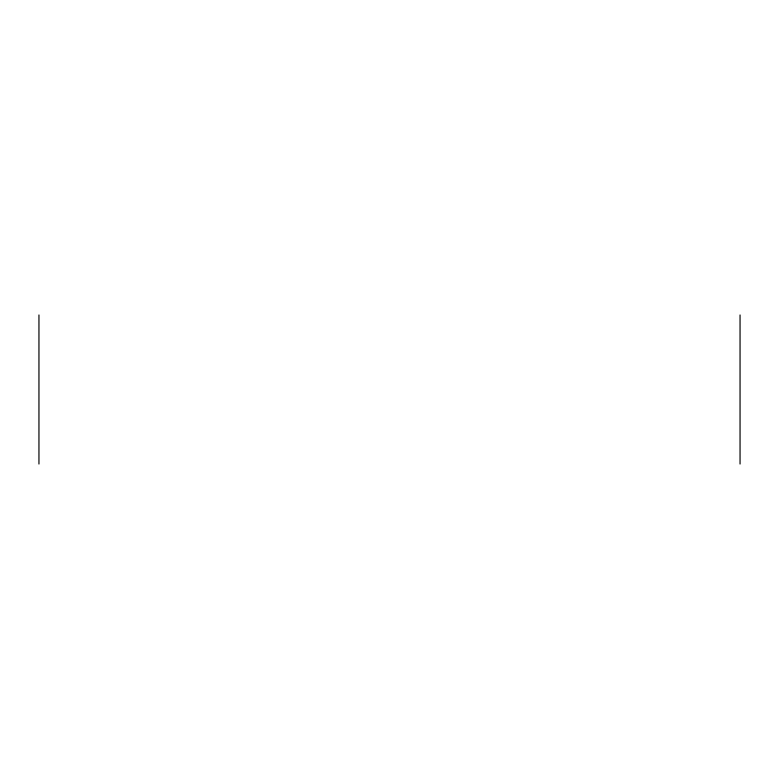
<?xml version="1.0" encoding="UTF-8"?>
<svg xmlns="http://www.w3.org/2000/svg" width="779" height="779" viewBox="0 0 779 779"><rect width="100%" height="100%" fill="white"/><g stroke="black" fill="none" stroke-linecap="round" stroke-linejoin="round"><path stroke-width="1.17" d="M740.05 314.969L740.05 464.031M38.95 314.969L38.95 464.031"/></g></svg>
